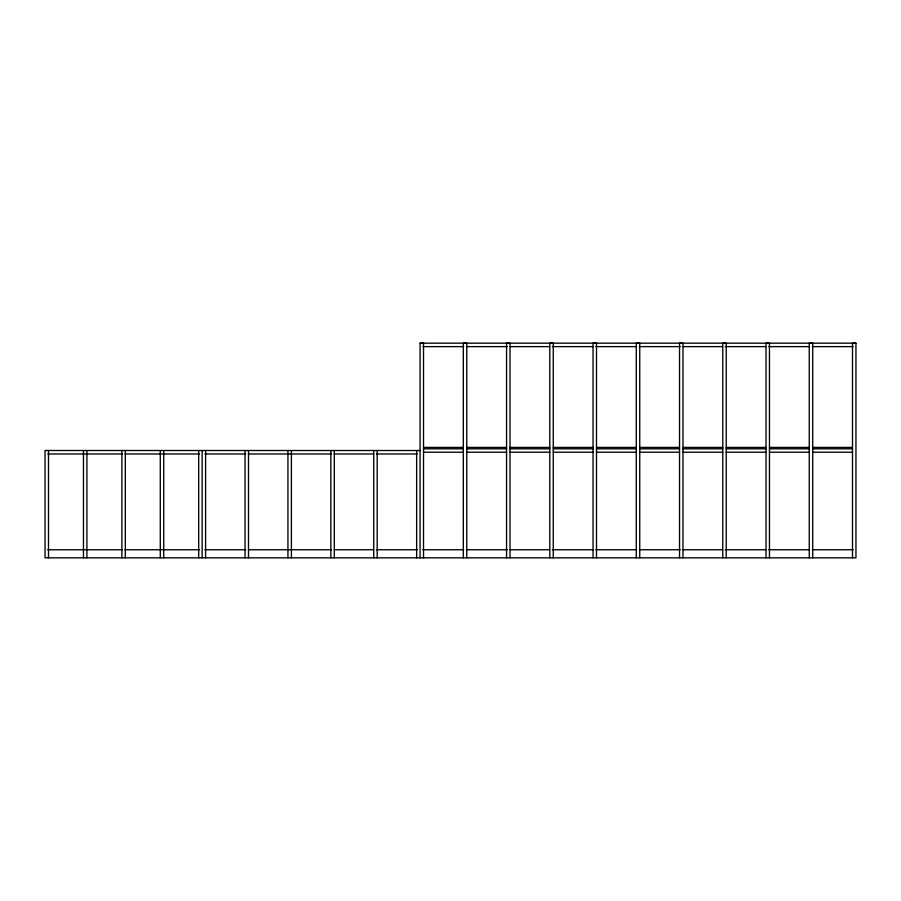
<?xml version="1.0" encoding="UTF-8"?>
<svg xmlns="http://www.w3.org/2000/svg" width="901" height="901" viewBox="0 0 901 901"><rect width="100%" height="100%" fill="white"/><g stroke="black" fill="none" stroke-linecap="round" stroke-linejoin="round"><path stroke-width="1.35" d="M420.08 557.832L420.08 343.168L855.95 343.168L855.95 557.832L45.05 557.832L45.05 450.5L420.08 450.523M420.08 343.213L423.526 343.213L423.526 557.832M855.95 343.213L852.504 343.213L852.504 557.832M422.896 346.626L463.666 346.626M466.481 346.626L507.252 346.626M510.067 346.626L549.43 346.626M552.245 346.626L593.027 346.626M595.831 346.626L636.613 346.626M639.417 346.626L680.199 346.626M683.003 346.626L722.377 346.626M725.192 346.626L765.963 346.626M768.778 346.626L809.548 346.626M812.364 346.626L853.134 346.626M423.526 447.414L463.317 447.414M466.774 447.414L506.565 447.414M510.011 447.414L549.801 447.414M553.259 447.414L593.049 447.414M596.496 447.414L636.286 447.414M639.744 447.414L679.534 447.414M682.981 447.414L722.771 447.414M726.229 447.414L766.019 447.414M769.465 447.414L809.256 447.414M812.713 447.414L852.504 447.414M423.526 448.822L463.317 448.822M466.774 448.822L506.565 448.822M510.011 448.822L549.801 448.822M553.259 448.822L593.049 448.822M596.496 448.822L636.286 448.822M639.744 448.822L679.534 448.822M682.981 448.822L722.771 448.822M726.229 448.822L766.019 448.822M769.465 448.822L809.256 448.822M812.713 448.822L852.504 448.822M423.526 452.212L463.317 452.212M466.774 452.212L506.565 452.212M510.011 452.212L549.801 452.212M553.259 452.212L593.049 452.212M596.496 452.212L636.286 452.212M639.744 452.212L679.534 452.212M682.981 452.212L722.771 452.212M726.229 452.212L766.019 452.212M769.465 452.212L809.256 452.212M812.713 452.212L852.504 452.212M47.854 453.969L122.198 453.969M125.002 453.969L199.335 453.969M204.955 453.969L245.736 453.969M248.541 453.969L331.5 453.969M334.316 453.969L373.678 453.969M376.494 453.969L417.264 453.969M47.742 549.756L122.198 549.756M125.002 549.756L199.448 549.756M204.842 549.745L245.736 549.745M248.541 549.745L331.5 549.745M334.316 549.745L373.678 549.745M376.494 549.745L417.264 549.745M422.772 549.745L463.666 549.745M466.481 549.745L507.252 549.745M510.067 549.745L549.43 549.745M552.245 549.745L593.027 549.745M595.831 549.745L636.669 549.745M639.361 549.745L680.199 549.745M683.003 549.745L722.377 549.745M725.192 549.745L765.963 549.745M768.778 549.745L809.548 549.745M812.364 549.745L853.258 549.745M812.713 557.832L812.713 343.213L809.256 343.213L809.256 557.832M769.465 557.832L769.465 343.213L766.019 343.213L766.019 557.832M726.229 557.82L726.229 343.202L722.771 343.202L722.771 557.82M682.981 557.82L682.981 343.202L679.534 343.202L679.534 557.82M639.744 557.82L639.744 343.202L636.286 343.202L636.286 557.82M596.496 557.82L596.496 343.202L593.049 343.202L593.049 557.82M553.259 557.82L553.259 343.202L549.801 343.202L549.801 557.82M510.011 557.82L510.011 343.202L506.565 343.202L506.565 557.82M466.774 557.82L466.774 343.202L463.317 343.202L463.317 557.82M416.634 450.523L416.634 557.832M377.181 450.523L377.181 557.832M373.735 450.523L373.735 557.832M334.282 450.523L334.282 557.832M330.836 450.523L330.836 557.832M291.395 450.523L291.395 557.832M287.937 450.523L287.937 557.832M248.496 450.523L248.496 557.832M245.038 450.523L245.038 557.832M205.597 450.523L205.597 557.832M202.139 450.523L202.139 557.832M198.693 450.523L198.693 557.832M163.734 450.523L163.734 557.832M160.288 450.523L160.288 557.832M125.318 450.523L125.318 557.832M121.872 450.523L121.872 557.832M86.913 450.523L86.913 557.832M83.466 450.523L83.466 557.832M48.496 450.523L48.496 557.832"/></g></svg>
